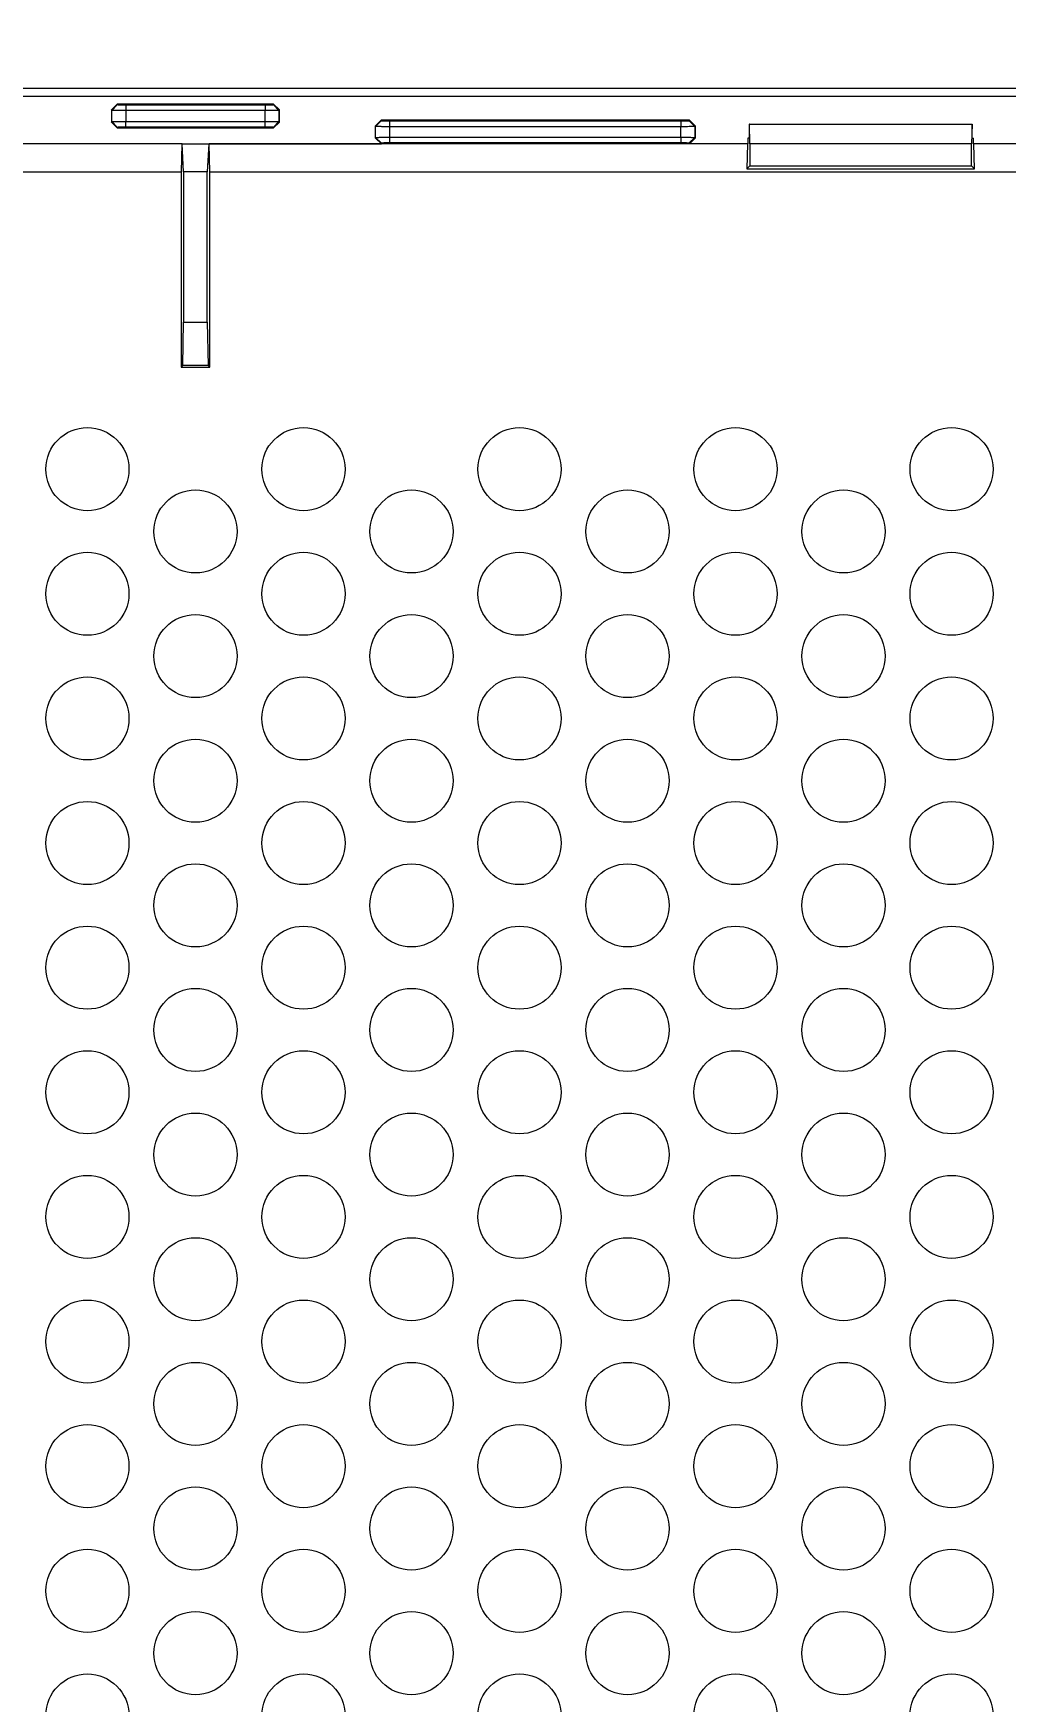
# Model space of a CAD drawing. Header units: millimetres. Extents: x 2 to 295, y 1 to 209.
# Drawn here: x 82 to 99.54, y 141.51 to 171.63 of the extents above; entities that cross this region are included whole.
import ezdxf

# ---------------------------------------------------------------- set-up
doc = ezdxf.new("R2010")
doc.units = ezdxf.units.MM
doc.header["$PDSIZE"] = -1
doc.layers.add('SLD-0', color=179, linetype='Continuous')
doc.styles.add('5', font='simfang.ttf')
doc.styles.add('SLDTEXTSTYLE2', font='TXT', dxfattribs={"width": 0.469})
doc.dimstyles.new('SLDDIMSTYLE0', dxfattribs={"dimtxt": 3.5, "dimasz": 3.5, "dimexe": 0, "dimexo": 0.0625, "dimgap": 0.875, "dimtad": 2, "dimlfac": 2, "dimrnd": 1e-09, "dimzin": 12, "dimdsep": 46, "dimtxsty": 'SLDTEXTSTYLE2', "dimsah": 1, "dimcen": 0.09, "dimadec": 0, "dimazin": 3, "dimtfac": 1, "dimtofl": 0, "dimtmove": 0, "dimatfit": 3, "dimfxl": 1, "dimfrac": 2, "dimtolj": 1, "dimtzin": 12, "dimarcsym": 0})

# ---------------------------------------------------------------- blocks, each defined once
blk = doc.blocks.new('_D')
at = {"layer": 'Defpoints', "color": 0}
for p in [(57.422, 176.995), (57.422, 168.137), (112.422, 168.137)]:
    blk.add_point(p, dxfattribs=at)
at = {"layer": 'SLD-0', "color": 0, "lineweight": -2}
for p, q in [((57.422, 168.199), (57.422, 176.995)), ((108.922, 176.995), (60.922, 176.995)), ((112.422, 168.199), (112.422, 176.995))]:
    blk.add_line(p, q, dxfattribs=at)
at = {"layer": 'SLD-0', "color": 0}
for points in [[(60.922, 177.578), (60.922, 176.411), (57.422, 176.995)], [(108.922, 177.578), (108.922, 176.411), (112.422, 176.995)]]:
    blk.add_solid(points, dxfattribs=at)
at = {"layer": 'SLD-0', "color": 0, "insert": (79.617, 181.41), "char_height": 3.5, "attachment_point": 2, "style": '5'}
blk.add_mtext('\\A1;110', dxfattribs=at)

msp = doc.modelspace()

# ---------------------------------------------------------------- linework, layer by layer
at = {"color": 7, "linetype": 'Continuous', "lineweight": 15}
for p, q in [((109.9218, 170.6345), (59.9218, 170.6345)), ((109.9218, 170.489), (59.9218, 170.489)), ((109.9218, 170.4867), (59.9218, 170.4867)), ((83.4082, 170.2455), (83.5105, 170.3501)), ((83.4163, 170.2374), (83.4082, 170.2455)), ((83.4082, 170.2455), (83.4082, 170.0275)), ((83.5186, 170.342), (83.4163, 170.2374)), ((83.4163, 170.0355), (83.4163, 170.2374)), ((83.5105, 170.3501), (83.5186, 170.342)), ((86.3331, 170.3501), (83.5105, 170.3501)), ((83.6662, 170.3387), (86.1774, 170.3387)), ((83.6662, 170.3387), (83.6662, 170.2341)), ((86.1774, 170.2341), (83.6662, 170.2341)), ((83.6662, 170.2341), (83.6662, 170.0388)), ((86.1774, 170.3387), (86.1774, 170.2341)), ((86.1774, 170.0388), (86.1774, 170.2341)), ((86.325, 170.342), (86.3331, 170.3501)), ((86.325, 170.342), (86.4274, 170.2374)), ((86.3331, 170.3501), (86.4354, 170.2455)), ((86.4354, 170.2455), (86.4274, 170.2374)), ((86.4274, 170.2374), (86.4274, 170.0355)), ((86.4354, 170.0275), (86.4354, 170.2455)), ((83.4082, 170.0275), (83.4163, 170.0355)), ((83.5105, 169.9228), (83.4082, 170.0275)), ((83.5186, 169.9309), (83.4163, 170.0355)), ((83.5186, 169.9309), (83.5105, 169.9228)), ((83.5105, 169.9228), (86.3331, 169.9228)), ((83.6662, 169.9342), (83.6662, 170.0388)), ((83.6662, 170.0388), (86.1774, 170.0388)), ((86.1774, 169.9342), (83.6662, 169.9342)), ((86.1774, 169.9342), (86.1774, 170.0388)), ((86.325, 169.9309), (86.4274, 170.0355)), ((86.3331, 169.9228), (86.325, 169.9309)), ((86.4354, 170.0275), (86.3331, 169.9228)), ((86.4274, 170.0355), (86.4354, 170.0275)), ((88.1718, 169.9568), (88.2742, 170.0615)), ((88.2742, 170.0512), (88.1718, 169.9466)), ((88.1718, 169.9466), (88.1718, 169.9568)), ((88.1718, 169.7491), (88.1718, 169.9466)), ((88.2742, 170.0615), (88.2742, 170.0512)), ((93.8354, 170.0615), (88.2742, 170.0615)), ((88.4218, 170.0478), (93.6774, 170.0478)), ((88.4218, 170.0478), (88.4218, 169.9432)), ((93.6774, 169.9432), (88.4218, 169.9432)), ((88.4218, 169.9432), (88.4218, 169.7523)), ((93.6774, 170.0478), (93.6774, 169.9432)), ((93.6774, 169.7523), (93.6774, 169.9432)), ((93.825, 170.0511), (93.8354, 170.0615)), ((93.825, 170.0511), (93.9274, 169.9465)), ((93.8354, 170.0615), (93.9377, 169.9568)), ((93.9377, 169.9568), (93.9274, 169.9465)), ((93.9274, 169.9465), (93.9274, 169.7491)), ((93.9377, 169.9568), (93.9377, 169.7388)), ((94.9082, 169.9865), (94.9082, 169.7365)), ((94.9139, 169.9865), (94.9082, 169.9865)), ((94.9218, 169.6365), (94.9139, 169.9865)), ((94.9139, 169.9865), (98.9298, 169.9865)), ((98.9298, 169.9865), (98.9218, 169.6365)), ((98.9298, 169.9865), (98.9354, 169.9865)), ((98.9354, 169.7365), (98.9354, 169.9865)), ((84.6755, 169.631), (74.9636, 169.631)), ((84.681, 169.6365), (81.5672, 169.6365)), ((84.6755, 169.631), (84.6639, 169.1225)), ((84.6755, 169.631), (84.681, 169.6365)), ((84.681, 169.6365), (84.681, 169.631)), ((84.7093, 169.131), (84.681, 169.631)), ((84.681, 169.631), (85.1627, 169.631)), ((85.1627, 169.631), (85.1343, 169.131)), ((85.1627, 169.6365), (85.1682, 169.631)), ((85.1627, 169.631), (85.1627, 169.6365)), ((85.1627, 169.6365), (88.2765, 169.6365)), ((85.1797, 169.1225), (85.1682, 169.631)), ((94.88, 169.631), (85.1682, 169.631)), ((88.1718, 169.7491), (88.2765, 169.6467)), ((88.1718, 169.7388), (88.1718, 169.7491)), ((88.2765, 169.6365), (88.1718, 169.7388)), ((88.2765, 169.6467), (88.2765, 169.6365)), ((93.8331, 169.6365), (88.2765, 169.6365)), ((88.4218, 169.7523), (93.6774, 169.7523)), ((88.4218, 169.7523), (88.4218, 169.65)), ((93.6774, 169.65), (88.4218, 169.65)), ((93.6774, 169.7523), (93.6774, 169.65)), ((93.9274, 169.7491), (93.8228, 169.6468)), ((93.8331, 169.6365), (93.8228, 169.6468)), ((93.9377, 169.7388), (93.8331, 169.6365)), ((94.8855, 169.6365), (93.8331, 169.6365)), ((93.9274, 169.7491), (93.9377, 169.7388)), ((94.88, 169.631), (94.8699, 169.1845)), ((94.88, 169.631), (94.8855, 169.6365)), ((94.8855, 169.7365), (94.8855, 169.6365)), ((94.9082, 169.7365), (94.8855, 169.7365)), ((94.9218, 169.6365), (94.9218, 169.2365)), ((98.9218, 169.6365), (94.9218, 169.6365)), ((98.9218, 169.2365), (98.9218, 169.6365)), ((98.9354, 169.7365), (98.9581, 169.7365)), ((98.9581, 169.6365), (98.9581, 169.7365)), ((98.9581, 169.6365), (98.9636, 169.631)), ((100.0106, 169.6365), (98.9581, 169.6365)), ((98.9737, 169.1845), (98.9636, 169.631)), ((109.9218, 169.631), (98.9636, 169.631)), ((84.6639, 169.1225), (59.9218, 169.1225)), ((84.6639, 169.1225), (84.6639, 165.6033)), ((84.7093, 169.131), (84.7093, 166.4163)), ((85.1343, 169.131), (84.7093, 169.131)), ((85.1343, 166.4163), (85.1343, 169.131)), ((85.1797, 165.6033), (85.1797, 169.1225)), ((109.9218, 169.1225), (85.1797, 169.1225)), ((94.8699, 169.1845), (94.9218, 169.2365)), ((94.8699, 169.1845), (98.9737, 169.1845)), ((94.9218, 169.2365), (98.9218, 169.2365)), ((98.9737, 169.1845), (98.9218, 169.2365)), ((84.6923, 165.6317), (84.7093, 166.4163)), ((84.7093, 166.4163), (85.1343, 166.4163)), ((85.1343, 166.4163), (85.1513, 165.6317)), ((84.6639, 165.6033), (84.6923, 165.6317)), ((84.6639, 165.6033), (85.1797, 165.6033)), ((85.1513, 165.6317), (84.6923, 165.6317)), ((85.1797, 165.6033), (85.1513, 165.6317))]:
    msp.add_line(p, q, dxfattribs=at)
for centre in [(82.9733, 163.7617), (86.8704, 163.7617), (90.7675, 163.7617), (94.6646, 163.7617), (98.5617, 163.7617), (84.9218, 162.6367), (88.8189, 162.6367), (92.7161, 162.6367), (96.6132, 162.6367), (82.9733, 161.5117), (86.8704, 161.5117), (90.7675, 161.5117), (94.6646, 161.5117), (98.5617, 161.5117), (84.9218, 160.3867), (88.8189, 160.3867), (92.7161, 160.3867), (96.6132, 160.3867), (82.9733, 159.2617), (86.8704, 159.2617), (90.7675, 159.2617), (94.6646, 159.2617), (98.5617, 159.2617), (84.9218, 158.1367), (88.8189, 158.1367), (92.7161, 158.1367), (96.6132, 158.1367), (82.9733, 157.0117), (86.8704, 157.0117), (90.7675, 157.0117), (94.6646, 157.0117), (98.5617, 157.0117), (84.9218, 155.8867), (88.8189, 155.8867), (92.7161, 155.8867), (96.6132, 155.8867), (82.9733, 154.7617), (86.8704, 154.7617), (90.7675, 154.7617), (94.6646, 154.7617), (98.5617, 154.7617), (84.9218, 153.6367), (88.8189, 153.6367), (92.7161, 153.6367), (96.6132, 153.6367), (82.9733, 152.5117), (86.8704, 152.5117), (90.7675, 152.5117), (94.6646, 152.5117), (98.5617, 152.5117), (84.9218, 151.3867), (88.8189, 151.3867), (92.7161, 151.3867), (96.6132, 151.3867), (82.9733, 150.2617), (86.8704, 150.2617), (90.7675, 150.2617), (94.6646, 150.2617), (98.5617, 150.2617), (84.9218, 149.1367), (88.8189, 149.1367), (92.7161, 149.1367), (96.6132, 149.1367), (82.9733, 148.0117), (86.8704, 148.0117), (90.7675, 148.0117), (94.6646, 148.0117), (98.5617, 148.0117), (84.9218, 146.8867), (88.8189, 146.8867), (92.7161, 146.8867), (96.6132, 146.8867), (82.9733, 145.7617), (86.8704, 145.7617), (90.7675, 145.7617), (94.6646, 145.7617), (98.5617, 145.7617), (84.9218, 144.6367), (88.8189, 144.6367), (92.7161, 144.6367), (96.6132, 144.6367), (82.9733, 143.5117), (86.8704, 143.5117), (90.7675, 143.5117), (94.6646, 143.5117), (98.5617, 143.5117), (84.9218, 142.3867), (88.8189, 142.3867), (92.7161, 142.3867), (96.6132, 142.3867), (82.9733, 141.2617), (86.8704, 141.2617), (90.7675, 141.2617), (94.6646, 141.2617), (98.5617, 141.2617)]:
    msp.add_circle(centre, 0.75, dxfattribs=at)
for points, knots in [([(83.6662, 170.2341), (83.6559, 170.2341), (83.6352, 170.2341), (83.6043, 170.2342), (83.5738, 170.2343), (83.5443, 170.2345), (83.5165, 170.2348), (83.4878, 170.2351), (83.4595, 170.2355), (83.437, 170.2361), (83.4206, 170.2367), (83.4179, 170.2371), (83.4163, 170.2374)], [0, 0, 0, 0, 0.0796711, 0.1608213, 0.2434509, 0.3275598, 0.4131482, 0.5002161, 0.6192949, 0.7501164, 0.856706, 1, 1, 1, 1]), ([(83.5186, 170.342), (83.5186, 170.342), (83.5187, 170.3419), (83.519, 170.3418), (83.5195, 170.3417), (83.5203, 170.3416), (83.5211, 170.3415), (83.5221, 170.3414), (83.5233, 170.3412), (83.5248, 170.3411), (83.5262, 170.341), (83.5283, 170.3409), (83.5306, 170.3408), (83.5331, 170.3406), (83.5356, 170.3405), (83.5379, 170.3404), (83.541, 170.3403), (83.5444, 170.3402), (83.5479, 170.3401), (83.5512, 170.34), (83.5544, 170.3399), (83.5584, 170.3398), (83.5628, 170.3397), (83.5671, 170.3396), (83.5712, 170.3395), (83.575, 170.3394), (83.5798, 170.3394), (83.585, 170.3393), (83.59, 170.3392), (83.5947, 170.3392), (83.599, 170.3391), (83.6045, 170.339), (83.6102, 170.339), (83.6158, 170.3389), (83.6209, 170.3389), (83.6256, 170.3389), (83.6314, 170.3388), (83.6373, 170.3388), (83.6427, 170.3388), (83.6474, 170.3388), (83.6526, 170.3387), (83.6581, 170.3387), (83.6628, 170.3387), (83.6652, 170.3387), (83.6662, 170.3387)], [0, 0, 0, 0, 0.0156277, 0.0312554, 0.0625084, 0.0875117, 0.1025142, 0.1250174, 0.1535917, 0.1707371, 0.1964541, 0.2178853, 0.25003, 0.2786035, 0.2957483, 0.3214644, 0.3428948, 0.3750382, 0.4036105, 0.4207545, 0.4464694, 0.4678988, 0.5000407, 0.5286115, 0.5457547, 0.5714683, 0.5928966, 0.6250369, 0.6536064, 0.6707488, 0.6964613, 0.7178886, 0.7500276, 0.7785959, 0.7957377, 0.8214493, 0.8428759, 0.8750139, 0.9000111, 0.91501, 0.9375076, 0.9687527, 0.9866081, 1, 1, 1, 1]), ([(86.1774, 170.3387), (86.1786, 170.3387), (86.181, 170.3387), (86.1858, 170.3387), (86.1912, 170.3387), (86.1966, 170.3388), (86.2013, 170.3388), (86.2063, 170.3388), (86.2114, 170.3388), (86.2166, 170.3389), (86.2213, 170.3389), (86.2271, 170.3389), (86.2329, 170.339), (86.2384, 170.339), (86.2433, 170.3391), (86.2476, 170.3391), (86.2529, 170.3392), (86.2582, 170.3393), (86.2631, 170.3394), (86.2675, 170.3394), (86.2713, 170.3395), (86.2759, 170.3396), (86.2805, 170.3397), (86.2846, 170.3398), (86.2883, 170.3399), (86.2915, 170.34), (86.2952, 170.3401), (86.2989, 170.3402), (86.3022, 170.3403), (86.305, 170.3404), (86.3074, 170.3405), (86.3102, 170.3406), (86.3128, 170.3407), (86.315, 170.3409), (86.3169, 170.341), (86.3185, 170.3411), (86.3201, 170.3412), (86.3216, 170.3414), (86.3227, 170.3415), (86.3234, 170.3416), (86.3242, 170.3417), (86.3247, 170.3418), (86.3249, 170.3419), (86.325, 170.342), (86.325, 170.342)], [0, 0, 0, 0, 0.0156237, 0.0312474, 0.0624925, 0.0874895, 0.1024884, 0.1249861, 0.1535539, 0.1706955, 0.196407, 0.2178338, 0.2499725, 0.2785411, 0.2956832, 0.3213956, 0.3428232, 0.3749631, 0.4035329, 0.4206758, 0.4463893, 0.4678179, 0.4999594, 0.5285306, 0.5456743, 0.5713891, 0.5928188, 0.6249618, 0.6535344, 0.6706789, 0.6963949, 0.7178256, 0.74997, 0.7785437, 0.7956889, 0.8214059, 0.8428372, 0.8749827, 0.8999859, 0.9149884, 0.9374916, 0.9687446, 0.9866047, 1, 1, 1, 1]), ([(86.4274, 170.2374), (86.4268, 170.2373), (86.4258, 170.237), (86.4206, 170.2367), (86.4143, 170.2364), (86.4031, 170.236), (86.3842, 170.2355), (86.3487, 170.235), (86.3009, 170.2345), (86.2404, 170.2342), (86.1982, 170.2341), (86.1774, 170.2341)], [0, 0, 0, 0, 0.0763909, 0.1435863, 0.2015827, 0.2503772, 0.3812466, 0.5004608, 0.67284, 0.8393536, 1, 1, 1, 1]), ([(83.4163, 170.0355), (83.4168, 170.0357), (83.4179, 170.0359), (83.423, 170.0363), (83.4294, 170.0365), (83.4405, 170.0369), (83.4595, 170.0374), (83.4949, 170.0379), (83.5428, 170.0384), (83.6032, 170.0387), (83.6455, 170.0388), (83.6662, 170.0388)], [0, 0, 0, 0, 0.0763909, 0.1435863, 0.2015827, 0.2503772, 0.3812466, 0.5004608, 0.67284, 0.8393536, 1, 1, 1, 1]), ([(83.6662, 169.9342), (83.665, 169.9342), (83.6626, 169.9342), (83.6579, 169.9342), (83.6524, 169.9342), (83.647, 169.9342), (83.6423, 169.9342), (83.6374, 169.9341), (83.6323, 169.9341), (83.627, 169.9341), (83.6223, 169.934), (83.6166, 169.934), (83.6107, 169.934), (83.6053, 169.9339), (83.6004, 169.9338), (83.596, 169.9338), (83.5907, 169.9337), (83.5854, 169.9337), (83.5805, 169.9336), (83.5762, 169.9335), (83.5723, 169.9334), (83.5677, 169.9333), (83.5632, 169.9332), (83.559, 169.9331), (83.5553, 169.9331), (83.5522, 169.933), (83.5484, 169.9329), (83.5447, 169.9328), (83.5415, 169.9326), (83.5387, 169.9325), (83.5362, 169.9324), (83.5335, 169.9323), (83.5308, 169.9322), (83.5286, 169.9321), (83.5267, 169.9319), (83.5252, 169.9318), (83.5235, 169.9317), (83.5221, 169.9316), (83.521, 169.9315), (83.5202, 169.9313), (83.5195, 169.9312), (83.519, 169.9311), (83.5187, 169.931), (83.5186, 169.9309), (83.5186, 169.9309)], [0, 0, 0, 0, 0.0156237, 0.0312474, 0.0624925, 0.0874895, 0.1024884, 0.1249861, 0.1535539, 0.1706955, 0.196407, 0.2178338, 0.2499725, 0.2785411, 0.2956832, 0.3213956, 0.3428232, 0.3749631, 0.4035329, 0.4206758, 0.4463893, 0.4678179, 0.4999594, 0.5285306, 0.5456743, 0.5713891, 0.5928188, 0.6249618, 0.6535344, 0.6706789, 0.6963949, 0.7178256, 0.74997, 0.7785437, 0.7956889, 0.8214059, 0.8428372, 0.8749827, 0.8999859, 0.9149884, 0.9374916, 0.9687446, 0.9866047, 1, 1, 1, 1]), ([(86.1774, 170.0388), (86.1877, 170.0388), (86.2084, 170.0388), (86.2394, 170.0387), (86.2698, 170.0386), (86.2993, 170.0384), (86.3272, 170.0382), (86.3559, 170.0378), (86.3842, 170.0374), (86.4067, 170.0368), (86.423, 170.0362), (86.4258, 170.0358), (86.4274, 170.0355)], [0, 0, 0, 0, 0.07967108, 0.16082133, 0.24345086, 0.32755977, 0.41314815, 0.50021607, 0.61929494, 0.75011639, 0.85670597, 1, 1, 1, 1]), ([(86.325, 169.9309), (86.325, 169.9309), (86.3249, 169.931), (86.3247, 169.9311), (86.3241, 169.9312), (86.3234, 169.9314), (86.3226, 169.9315), (86.3216, 169.9316), (86.3204, 169.9317), (86.3189, 169.9318), (86.3174, 169.9319), (86.3154, 169.932), (86.313, 169.9322), (86.3105, 169.9323), (86.3081, 169.9324), (86.3057, 169.9325), (86.3026, 169.9326), (86.2992, 169.9327), (86.2958, 169.9328), (86.2924, 169.9329), (86.2893, 169.933), (86.2852, 169.9331), (86.2809, 169.9332), (86.2765, 169.9333), (86.2724, 169.9334), (86.2686, 169.9335), (86.2638, 169.9336), (86.2587, 169.9336), (86.2536, 169.9337), (86.2489, 169.9338), (86.2446, 169.9338), (86.2392, 169.9339), (86.2334, 169.9339), (86.2279, 169.934), (86.2227, 169.934), (86.2181, 169.9341), (86.2122, 169.9341), (86.2064, 169.9341), (86.201, 169.9342), (86.1962, 169.9342), (86.191, 169.9342), (86.1856, 169.9342), (86.1808, 169.9342), (86.1785, 169.9342), (86.1774, 169.9342)], [0, 0, 0, 0, 0.0156277, 0.0312554, 0.0625084, 0.0875117, 0.1025142, 0.1250174, 0.1535917, 0.1707371, 0.1964541, 0.2178853, 0.25003, 0.2786035, 0.2957483, 0.3214644, 0.3428948, 0.3750382, 0.4036105, 0.4207545, 0.4464694, 0.4678988, 0.5000407, 0.5286115, 0.5457547, 0.5714683, 0.5928966, 0.6250369, 0.6536064, 0.6707488, 0.6964613, 0.7178886, 0.7500276, 0.7785959, 0.7957377, 0.8214493, 0.8428759, 0.8750139, 0.9000111, 0.91501, 0.9375076, 0.9687527, 0.9866081, 1, 1, 1, 1]), ([(88.4218, 169.9432), (88.4114, 169.9432), (88.3904, 169.9432), (88.3591, 169.9433), (88.3282, 169.9435), (88.2984, 169.9437), (88.2702, 169.9439), (88.2414, 169.9442), (88.213, 169.9447), (88.191, 169.9452), (88.1752, 169.9459), (88.1731, 169.9463), (88.1718, 169.9466)], [0, 0, 0, 0, 0.0795567, 0.160639, 0.243247, 0.3273808, 0.4130405, 0.5002262, 0.619035, 0.7501251, 0.8545024, 1, 1, 1, 1]), ([(88.2742, 170.0512), (88.2742, 170.0512), (88.2742, 170.0511), (88.2744, 170.051), (88.2748, 170.0509), (88.2754, 170.0508), (88.2762, 170.0506), (88.2769, 170.0506), (88.2779, 170.0504), (88.2792, 170.0503), (88.2809, 170.0502), (88.283, 170.0501), (88.2849, 170.0499), (88.2871, 170.0498), (88.2895, 170.0497), (88.2922, 170.0496), (88.2955, 170.0495), (88.2984, 170.0494), (88.3015, 170.0493), (88.3048, 170.0492), (88.3085, 170.049), (88.3128, 170.0489), (88.3165, 170.0488), (88.3206, 170.0488), (88.3246, 170.0487), (88.3292, 170.0486), (88.3343, 170.0485), (88.3388, 170.0484), (88.3435, 170.0484), (88.3482, 170.0483), (88.3534, 170.0482), (88.3592, 170.0482), (88.3642, 170.0481), (88.3694, 170.0481), (88.3746, 170.048), (88.3803, 170.048), (88.3865, 170.0479), (88.3925, 170.0479), (88.398, 170.0479), (88.4027, 170.0479), (88.408, 170.0479), (88.4135, 170.0479), (88.4184, 170.0478), (88.4208, 170.0478), (88.4218, 170.0478)], [0, 0, 0, 0, 0.01562776, 0.03125544, 0.06250843, 0.08751172, 0.1025143, 0.12501751, 0.14134671, 0.16583947, 0.19645418, 0.2178854, 0.2500302, 0.26635893, 0.29085092, 0.32146457, 0.34289498, 0.37503849, 0.39136652, 0.41585743, 0.44646967, 0.46789907, 0.50004101, 0.51636823, 0.54085792, 0.57146863, 0.59289695, 0.62503729, 0.64136371, 0.66585222, 0.6964615, 0.71788885, 0.7500278, 0.76635356, 0.79084111, 0.82144928, 0.84287592, 0.87501391, 0.90001113, 0.91501, 0.93750761, 0.96875264, 0.98660813, 1, 1, 1, 1]), ([(93.6774, 170.0478), (93.6786, 170.0478), (93.681, 170.0478), (93.6858, 170.0479), (93.6912, 170.0479), (93.6966, 170.0479), (93.7013, 170.0479), (93.7063, 170.0479), (93.7114, 170.0479), (93.7166, 170.048), (93.7213, 170.048), (93.7271, 170.048), (93.7329, 170.0481), (93.7384, 170.0481), (93.7433, 170.0482), (93.7476, 170.0482), (93.7529, 170.0483), (93.7582, 170.0484), (93.7631, 170.0485), (93.7675, 170.0485), (93.7713, 170.0486), (93.7759, 170.0487), (93.7805, 170.0488), (93.7846, 170.0489), (93.7883, 170.049), (93.7915, 170.0491), (93.7952, 170.0492), (93.7989, 170.0493), (93.8022, 170.0494), (93.805, 170.0495), (93.8074, 170.0496), (93.8102, 170.0497), (93.8128, 170.0499), (93.815, 170.05), (93.8169, 170.0501), (93.8185, 170.0502), (93.8201, 170.0503), (93.8216, 170.0505), (93.8227, 170.0506), (93.8234, 170.0507), (93.8242, 170.0508), (93.8247, 170.0509), (93.8249, 170.051), (93.825, 170.0511), (93.825, 170.0511)], [0, 0, 0, 0, 0.0156237, 0.0312474, 0.0624925, 0.0874895, 0.1024884, 0.1249861, 0.1535539, 0.1706955, 0.196407, 0.2178338, 0.2499725, 0.2785411, 0.2956832, 0.3213956, 0.3428232, 0.3749631, 0.4035329, 0.4206758, 0.4463893, 0.4678179, 0.4999594, 0.5285306, 0.5456743, 0.5713891, 0.5928188, 0.6249618, 0.6535344, 0.6706789, 0.6963949, 0.7178256, 0.74997, 0.7785437, 0.7956889, 0.8214059, 0.8428372, 0.8749827, 0.8999859, 0.9149884, 0.9374916, 0.9687446, 0.9866047, 1, 1, 1, 1]), ([(93.9274, 169.9465), (93.9268, 169.9464), (93.9258, 169.9461), (93.9206, 169.9458), (93.9143, 169.9455), (93.9031, 169.9451), (93.8842, 169.9447), (93.8487, 169.9441), (93.8009, 169.9436), (93.7404, 169.9433), (93.6982, 169.9433), (93.6774, 169.9432)], [0, 0, 0, 0, 0.0763909, 0.1435863, 0.2015827, 0.2503772, 0.3812466, 0.5004608, 0.67284, 0.8393536, 1, 1, 1, 1]), ([(88.1718, 169.7491), (88.1722, 169.7492), (88.1728, 169.7494), (88.1777, 169.7498), (88.1837, 169.7501), (88.1945, 169.7505), (88.2131, 169.7509), (88.2485, 169.7515), (88.2968, 169.7519), (88.358, 169.7523), (88.4008, 169.7523), (88.4218, 169.7523)], [0, 0, 0, 0, 0.0780575, 0.1458106, 0.2032548, 0.2503863, 0.3815268, 0.5004727, 0.6730315, 0.8395414, 1, 1, 1, 1]), ([(88.4218, 169.65), (88.4206, 169.65), (88.4183, 169.65), (88.4135, 169.65), (88.408, 169.65), (88.4027, 169.65), (88.398, 169.65), (88.3939, 169.65), (88.3892, 169.6499), (88.3839, 169.6499), (88.3783, 169.6499), (88.3723, 169.6498), (88.3673, 169.6498), (88.3622, 169.6497), (88.3573, 169.6497), (88.3521, 169.6496), (88.3466, 169.6496), (88.3421, 169.6495), (88.3375, 169.6494), (88.3331, 169.6493), (88.3286, 169.6493), (88.3237, 169.6492), (88.3199, 169.6491), (88.316, 169.649), (88.3123, 169.6489), (88.3086, 169.6488), (88.3047, 169.6487), (88.3016, 169.6486), (88.2986, 169.6485), (88.2958, 169.6484), (88.293, 169.6483), (88.2901, 169.6481), (88.288, 169.648), (88.2859, 169.6479), (88.2841, 169.6478), (88.2823, 169.6477), (88.2806, 169.6475), (88.2793, 169.6474), (88.2784, 169.6473), (88.2777, 169.6472), (88.2771, 169.647), (88.2767, 169.6469), (88.2765, 169.6468), (88.2765, 169.6468), (88.2765, 169.6467)], [0, 0, 0, 0, 0.0156237, 0.0312474, 0.0624924, 0.0874895, 0.1024884, 0.1249861, 0.1413115, 0.1657987, 0.1964068, 0.2178336, 0.2499722, 0.2662981, 0.290786, 0.3213952, 0.3428228, 0.3749628, 0.3912893, 0.4157783, 0.4463889, 0.4678175, 0.499959, 0.5162864, 0.5407766, 0.5713887, 0.5928184, 0.6249616, 0.6412897, 0.6657811, 0.6963947, 0.7178253, 0.7499698, 0.7662987, 0.790791, 0.8214057, 0.8428371, 0.8749825, 0.8999858, 0.9149884, 0.9374916, 0.9687446, 0.9866047, 1, 1, 1, 1]), ([(93.6774, 169.7523), (93.6877, 169.7523), (93.7084, 169.7523), (93.7394, 169.7523), (93.7698, 169.7521), (93.7993, 169.7519), (93.8272, 169.7517), (93.8559, 169.7514), (93.8842, 169.7509), (93.9067, 169.7504), (93.923, 169.7498), (93.9258, 169.7494), (93.9274, 169.7491)], [0, 0, 0, 0, 0.0796712, 0.1608215, 0.2434512, 0.3275601, 0.4131486, 0.5002165, 0.6192954, 0.7501167, 0.8567062, 1, 1, 1, 1]), ([(93.8228, 169.6468), (93.8227, 169.6468), (93.8226, 169.6469), (93.8224, 169.647), (93.8219, 169.6471), (93.8209, 169.6473), (93.8196, 169.6474), (93.8181, 169.6476), (93.8167, 169.6477), (93.8152, 169.6478), (93.8132, 169.6479), (93.8109, 169.648), (93.8085, 169.6482), (93.8061, 169.6483), (93.8037, 169.6484), (93.8007, 169.6485), (93.7973, 169.6486), (93.7939, 169.6487), (93.7906, 169.6488), (93.7875, 169.6489), (93.7836, 169.649), (93.7793, 169.6491), (93.775, 169.6492), (93.771, 169.6493), (93.7672, 169.6493), (93.7625, 169.6494), (93.7574, 169.6495), (93.7525, 169.6496), (93.7478, 169.6496), (93.7436, 169.6497), (93.7382, 169.6497), (93.7326, 169.6498), (93.7271, 169.6498), (93.722, 169.6499), (93.7174, 169.6499), (93.7117, 169.6499), (93.7059, 169.65), (93.6989, 169.65), (93.6919, 169.65), (93.6855, 169.65), (93.6808, 169.65), (93.6784, 169.65), (93.6774, 169.65)], [0, 0, 0, 0, 0.0156279, 0.0312556, 0.0625089, 0.0875123, 0.1250145, 0.1535891, 0.1707346, 0.1964518, 0.2178832, 0.2500281, 0.2786018, 0.2957468, 0.3214631, 0.3428936, 0.3750373, 0.4036097, 0.4207539, 0.446469, 0.4678985, 0.5000406, 0.5286117, 0.545755, 0.5714689, 0.5928973, 0.6250379, 0.6536076, 0.6707501, 0.6964628, 0.7178903, 0.7500295, 0.778598, 0.7957399, 0.8214517, 0.8428785, 0.8750167, 0.9000142, 0.9375071, 0.9687524, 0.986608, 1, 1, 1, 1])]:
    msp.add_open_spline(points, degree=3, knots=knots, dxfattribs=at)

# ---------------------------------------------------------------- dimensions: what is measured, and where the dimension line sits
at = {"layer": 'SLD-0'}
dim = msp.add_linear_dim(base=(57.4218, 176.9948), p1=(112.4218, 168.1367), p2=(57.4218, 168.1367), dimstyle='SLDDIMSTYLE0', override={"dimtxsty": '5'}, dxfattribs=at)
dim.commit()
dim.dimension.update_dxf_attribs({"geometry": '_D', "text_midpoint": (79.6171, 176.9948), "dimtype": 160})

doc.saveas('drawing.dxf')
